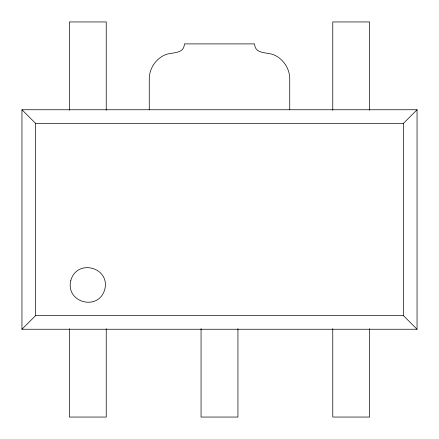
<?xml version="1.0" encoding="UTF-8"?>
<svg xmlns="http://www.w3.org/2000/svg" width="439" height="439" viewBox="0 0 439 439"><rect width="100%" height="100%" fill="white"/><g stroke="black" fill="none" stroke-linecap="round" stroke-linejoin="round"><path stroke-width="0.66" d="M21.95 329.25L35.526 315.674L403.474 315.674L417.05 329.25L417.05 109.75L21.95 109.75L21.95 329.25L417.05 329.25M21.95 109.75L35.526 123.326L403.474 123.326L417.05 109.75M403.474 123.326L403.474 315.674M369.638 110.31L369.638 21.95L332.762 21.95L332.762 110.31M369.638 328.69L369.638 417.05L332.762 417.05L332.762 328.69M289.74 109.827L289.74 79.02C289.811 68.599 283.133 58.606 273.481 54.683C266.819 52.043 254.801 54.249 254.62 43.9L184.38 43.9C184.199 54.249 172.181 52.043 165.519 54.683C155.867 58.606 149.189 68.599 149.26 79.02L149.26 109.827M237.938 328.69L237.938 417.05L201.062 417.05L201.062 328.69M106.238 110.31L106.238 21.95L69.362 21.95L69.362 110.31M106.238 328.69L106.238 417.05L69.362 417.05L69.362 328.69M35.526 123.326L35.526 315.674M70.838 280.4C65.164 302.625 98.566 311.575 104.762 289.493C110.436 267.269 77.034 258.319 70.838 280.4"/></g></svg>
